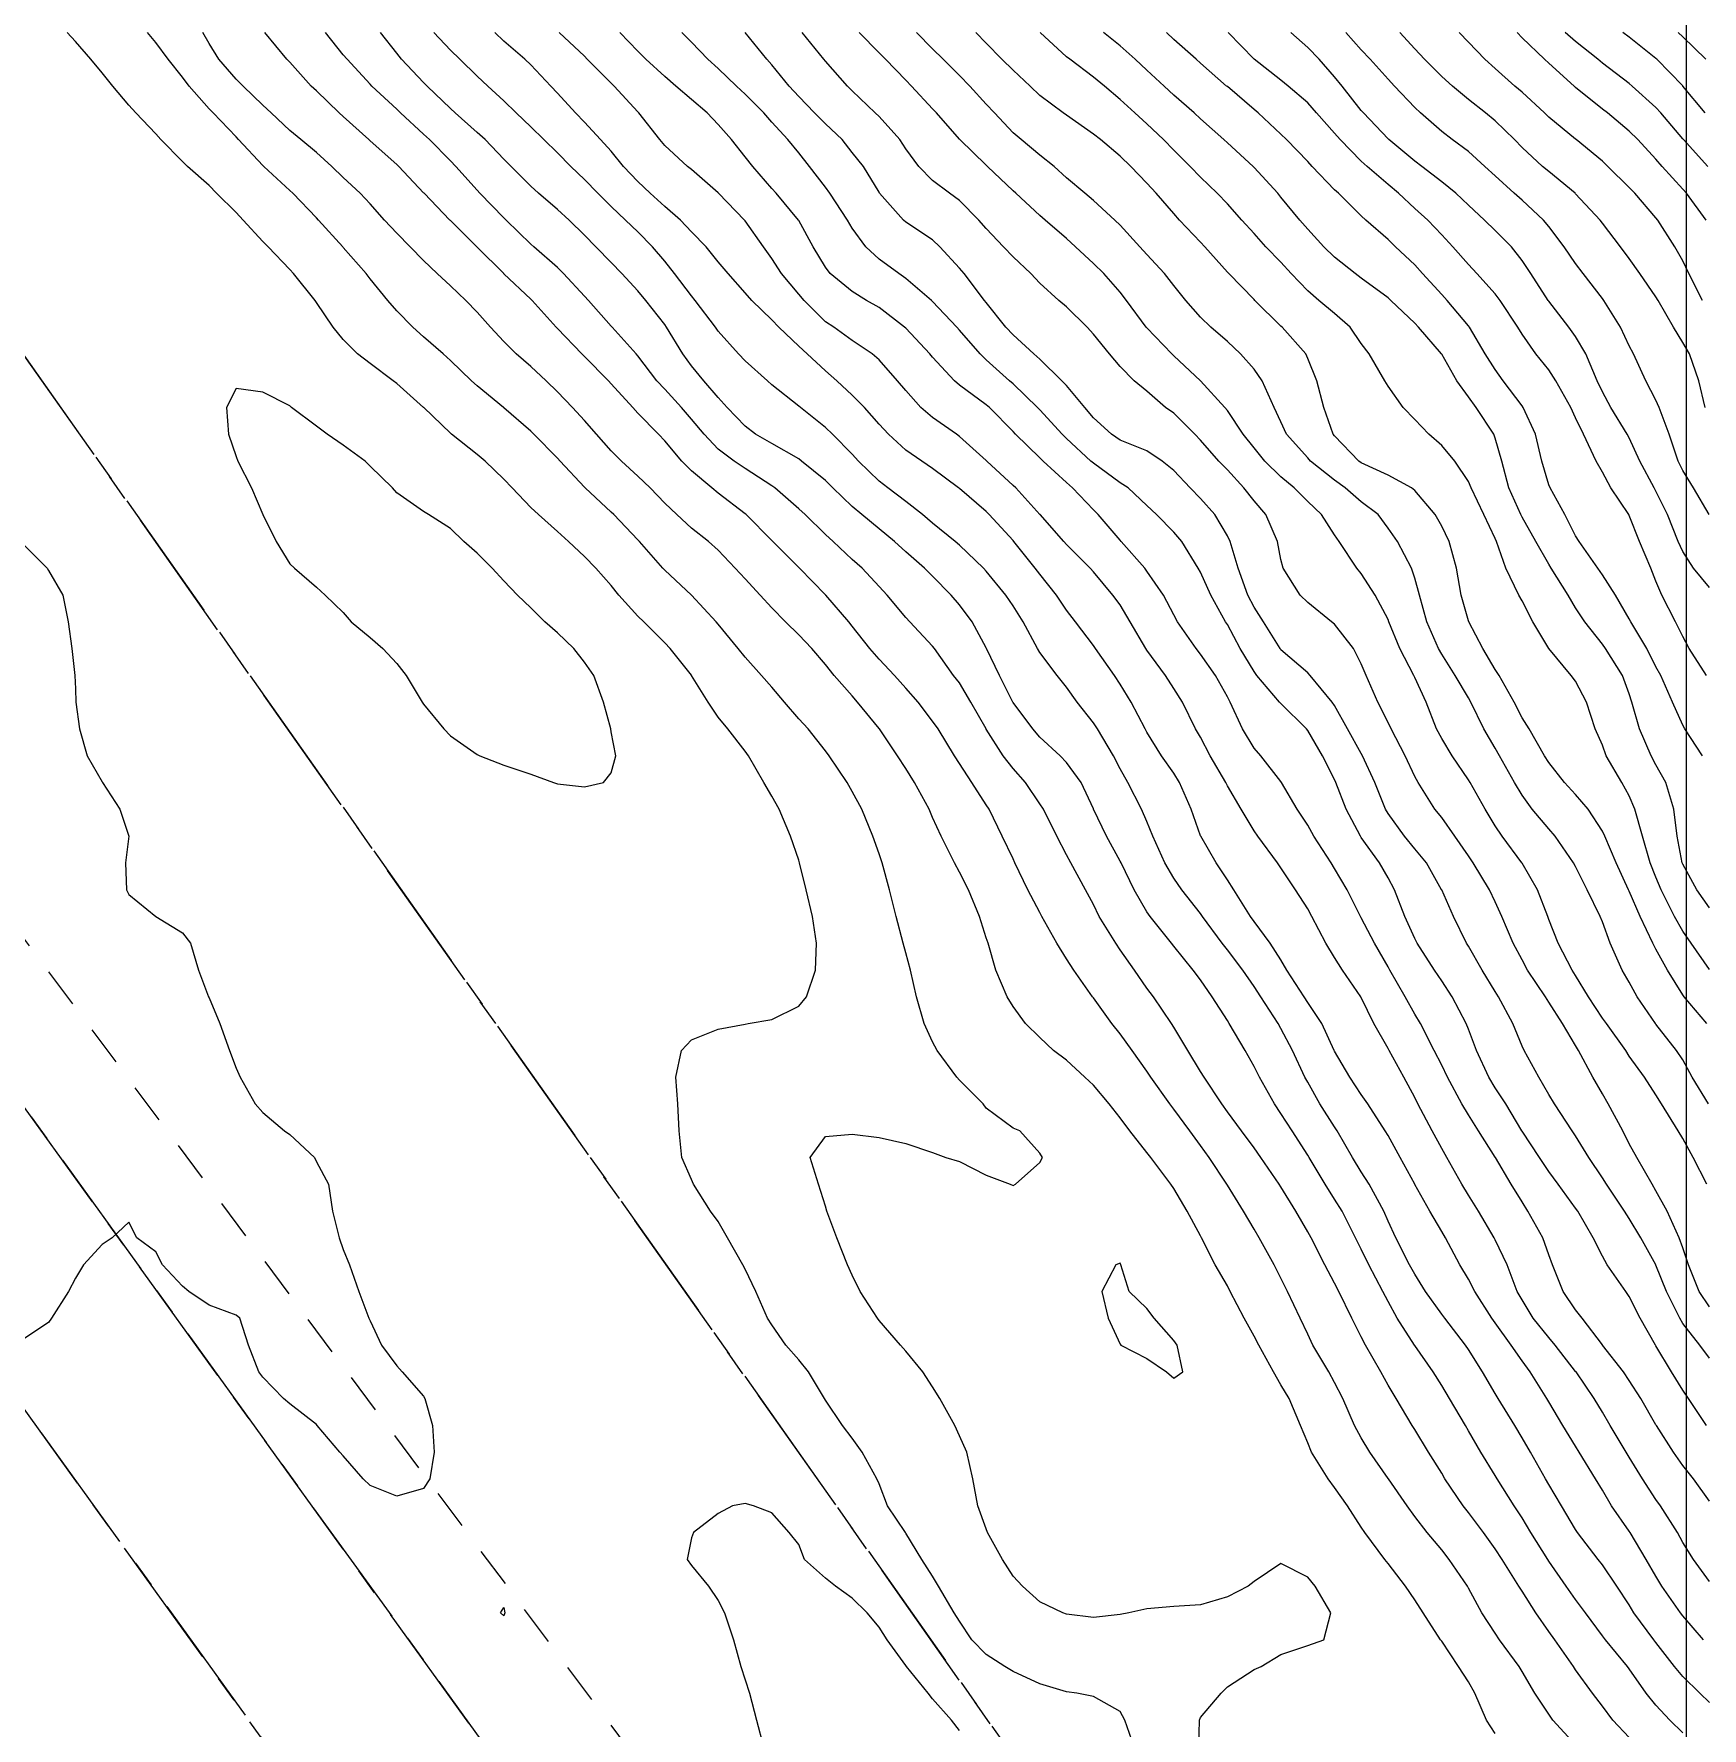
# Model space of a CAD drawing. Header units: centimetres. Extents: x 0 to 642158, y -847 to 649707.
# Drawn here: x 617035.98 to 617067.11, y 620590.6 to 620622.22 of the extents above; entities that cross this region are included whole.
import ezdxf

# ---------------------------------------------------------------- set-up
doc = ezdxf.new("R2010")
doc.units = ezdxf.units.CM
doc.header["$MEASUREMENT"] = 0
doc.linetypes.add('CENTERX2', pattern=[4, 2.5, -0.5, 0.5, -0.5])
doc.linetypes.add('JIS_02_0.7', pattern=[1.35, 0.75, -0.6])
for name, color, linetype, lineweight in [('MEV_grille', 254, 'Continuous', 9), ('WAL_parcellaire agricole', 7, 'JIS_02_0.7', 25), ('WAL_topographie 0.5', 253, 'Continuous', 20)]:
    doc.layers.add(name, color=color, linetype=linetype, lineweight=lineweight)
doc.layers.add('SPW_parcellaire cadastral', color=7, linetype='CENTERX2', lineweight=25, true_color=0xff0542)

# ---------------------------------------------------------------- blocks, each defined once
blk = doc.blocks.new('*U112')
at = {"layer": 'MEV_grille', "transparency": 33554687}
blk.add_lwpolyline([(0, 1825.476), (0, -1825.476)], dxfattribs=at)
blk = doc.blocks.new('*U113')
at = {"layer": 'MEV_grille', "color": 0, "linetype": 'ByBlock', "lineweight": -2, "transparency": 16777216}
blk.add_blockref('*U112', (1700, 0), dxfattribs=at)

msp = doc.modelspace()

# ---------------------------------------------------------------- linework, layer by layer
at = {"layer": 'SPW_parcellaire cadastral'}
for points in [[(617082.838, 620766.859), (617087.915, 620758.877), (617126.08, 620714.089), (617140.94, 620702.104), (617180.2, 620666.244), (617198.721, 620649.645), (617202.743, 620647.528), (617211.738, 620638.85), (617219.57, 620629.325), (617224.544, 620619.8), (617242.443, 620568.633), (617131.683, 620480.394), (616973.114, 620705.004), (617082.838, 620766.859)], [(616966.277, 620698.502), (616965.379, 620699.807), (616973.114, 620705.004), (617131.683, 620480.394), (617089.979, 620446.981), (617077.211, 620463.523), (617115.225, 620492.551), (617093.254, 620522.584), (616966.277, 620698.502)], [(616966.277, 620698.502), (617093.254, 620522.584), (617090.635, 620520.577), (616963.541, 620696.656), (616966.277, 620698.502)], [(617090.635, 620520.577), (617054.469, 620492.986), (617020.072, 620537.549), (616919.091, 620666.134), (616963.541, 620696.656), (617090.635, 620520.577)]]:
    msp.add_lwpolyline(points, dxfattribs=at)
at = {"layer": 'WAL_parcellaire agricole'}
msp.add_lwpolyline([(616855.57, 620632.211), (616900.857, 620658.35), (616927.824, 620675.943), (616965.394, 620702.289), (616990.231, 620666.393), (617069.247, 620560.49), (617092.413, 620526.906), (616974.82, 620476.693), (616970.72, 620479.292), (616961.919, 620491.891), (616960.585, 620495.057), (616927.58, 620537.22), (616855.57, 620632.211)], dxfattribs=at)
at = {"layer": 'WAL_topographie 0.5'}
for points in [[(617056.511, 620590.25), (617056.337, 620590.75), (617056.25, 620590.907), (617055.75, 620591.191), (617055.444, 620591.25), (617055.25, 620591.274), (617054.75, 620591.427), (617054.25, 620591.658), (617054.095, 620591.75), (617053.75, 620591.974), (617053.479, 620592.25), (617053.25, 620592.594), (617053.153, 620592.75), (617052.86, 620593.25), (617052.75, 620593.434), (617052.548, 620593.75), (617052.25, 620594.239), (617052.241, 620594.25), (617051.906, 620594.75), (617051.75, 620595.162), (617051.707, 620595.25), (617051.434, 620595.75), (617051.25, 620596.014), (617051.069, 620596.25), (617050.75, 620596.724), (617050.734, 620596.75), (617050.433, 620597.25), (617050.25, 620597.474), (617050.013, 620597.75), (617049.75, 620598.126), (617049.668, 620598.25), (617049.448, 620598.75), (617049.25, 620599.165), (617049.207, 620599.25), (617048.919, 620599.75), (617048.75, 620600.056), (617048.602, 620600.25), (617048.284, 620600.75), (617048.25, 620600.84), (617048.07, 620601.25), (617048.019, 620601.75), (617047.996, 620602.25), (617047.958, 620602.75), (617048.062, 620603.25), (617048.25, 620603.446), (617048.75, 620603.645), (617049.25, 620603.741), (617049.308, 620603.75), (617049.75, 620603.827), (617050.25, 620604.074), (617050.396, 620604.25), (617050.565, 620604.75), (617050.585, 620605.25), (617050.505, 620605.75), (617050.391, 620606.25), (617050.265, 620606.75), (617050.25, 620606.799), (617050.099, 620607.25), (617049.883, 620607.75), (617049.75, 620607.996), (617049.602, 620608.25), (617049.314, 620608.75), (617049.25, 620608.836), (617048.93, 620609.25), (617048.75, 620609.472), (617048.562, 620609.75), (617048.252, 620610.25), (617048.25, 620610.252), (617047.851, 620610.75), (617047.75, 620610.858), (617047.358, 620611.25), (617047.25, 620611.358), (617046.892, 620611.75), (617046.75, 620611.928), (617046.465, 620612.25), (617046.25, 620612.469), (617045.955, 620612.75), (617045.75, 620612.938), (617045.395, 620613.25), (617045.25, 620613.384), (617044.904, 620613.75), (617044.75, 620613.91), (617044.401, 620614.25), (617044.25, 620614.372), (617043.772, 620614.75), (617043.75, 620614.769), (617043.253, 620615.25), (617043.25, 620615.253), (617042.75, 620615.699), (617042.682, 620615.75), (617042.25, 620616.07), (617042.019, 620616.25), (617041.75, 620616.519), (617041.56, 620616.75), (617041.25, 620617.213), (617041.223, 620617.25), (617040.824, 620617.75), (617040.75, 620617.828), (617040.346, 620618.25), (617040.25, 620618.35), (617039.883, 620618.75), (617039.75, 620618.893), (617039.387, 620619.25), (617039.25, 620619.391), (617038.842, 620619.75), (617038.75, 620619.839), (617038.345, 620620.25), (617038.25, 620620.359), (617037.876, 620620.75), (617037.75, 620620.896), (617037.45, 620621.25), (617037.25, 620621.499), (617037.04, 620621.75), (617036.75, 620622.081), (617036.596, 620622.25)], [(617057.718, 620590.25), (617057.728, 620590.75), (617057.75, 620590.795), (617058.132, 620591.25), (617058.25, 620591.37), (617058.75, 620591.691), (617058.883, 620591.75), (617059.25, 620591.972), (617059.75, 620592.143), (617060.048, 620592.25), (617060.181, 620592.75), (617059.89, 620593.25), (617059.75, 620593.418), (617059.25, 620593.672), (617058.75, 620593.336), (617058.639, 620593.25), (617058.25, 620593.053), (617057.75, 620592.901), (617057.25, 620592.867), (617056.75, 620592.825), (617056.41, 620592.75), (617056.25, 620592.719), (617055.75, 620592.665), (617055.25, 620592.724), (617055.182, 620592.75), (617054.75, 620592.959), (617054.425, 620593.25), (617054.25, 620593.437), (617054.051, 620593.75), (617053.773, 620594.25), (617053.75, 620594.317), (617053.592, 620594.75), (617053.498, 620595.25), (617053.389, 620595.75), (617053.25, 620596.058), (617053.164, 620596.25), (617052.881, 620596.75), (617052.75, 620596.973), (617052.564, 620597.25), (617052.25, 620597.634), (617052.153, 620597.75), (617051.75, 620598.211), (617051.718, 620598.25), (617051.396, 620598.75), (617051.25, 620599.053), (617051.158, 620599.25), (617050.963, 620599.75), (617050.778, 620600.25), (617050.75, 620600.343), (617050.621, 620600.75), (617050.463, 620601.25), (617050.75, 620601.641), (617051.25, 620601.685), (617051.75, 620601.626), (617052.25, 620601.513), (617052.75, 620601.346), (617052.994, 620601.25), (617053.25, 620601.174), (617053.75, 620600.921), (617054.196, 620600.75), (617054.25, 620600.731), (617054.294, 620600.75), (617054.75, 620601.158), (617054.801, 620601.25), (617054.75, 620601.33), (617054.38, 620601.75), (617054.25, 620601.8), (617053.75, 620602.174), (617053.691, 620602.25), (617053.25, 620602.695), (617053.2, 620602.75), (617052.832, 620603.25), (617052.75, 620603.411), (617052.591, 620603.75), (617052.451, 620604.25), (617052.337, 620604.75), (617052.25, 620605.074), (617052.202, 620605.25), (617052.07, 620605.75), (617051.944, 620606.25), (617051.808, 620606.75), (617051.75, 620606.922), (617051.631, 620607.25), (617051.431, 620607.75), (617051.25, 620608.083), (617051.156, 620608.25), (617050.82, 620608.75), (617050.75, 620608.839), (617050.427, 620609.25), (617050.25, 620609.441), (617049.987, 620609.75), (617049.75, 620610.03), (617049.556, 620610.25), (617049.25, 620610.588), (617049.122, 620610.75), (617048.75, 620611.204), (617048.711, 620611.25), (617048.25, 620611.75), (617048.25, 620611.75), (617047.75, 620612.213), (617047.715, 620612.25), (617047.277, 620612.75), (617047.25, 620612.78), (617046.801, 620613.25), (617046.75, 620613.297), (617046.266, 620613.75), (617046.25, 620613.766), (617045.798, 620614.25), (617045.75, 620614.303), (617045.307, 620614.75), (617045.25, 620614.807), (617044.75, 620615.244), (617044.742, 620615.25), (617044.25, 620615.654), (617044.145, 620615.75), (617043.75, 620616.13), (617043.616, 620616.25), (617043.25, 620616.572), (617043.049, 620616.75), (617042.75, 620617.056), (617042.582, 620617.25), (617042.25, 620617.653), (617042.176, 620617.75), (617041.75, 620618.239), (617041.74, 620618.25), (617041.287, 620618.75), (617041.25, 620618.789), (617040.806, 620619.25), (617040.75, 620619.301), (617040.27, 620619.75), (617040.25, 620619.768), (617039.797, 620620.25), (617039.75, 620620.301), (617039.324, 620620.75), (617039.25, 620620.826), (617038.875, 620621.25), (617038.75, 620621.417), (617038.482, 620621.75), (617038.25, 620622.064), (617038.095, 620622.25)], [(617063.25, 620590.502), (617063.089, 620590.75), (617062.869, 620591.25), (617062.75, 620591.463), (617062.561, 620591.75), (617062.25, 620592.22), (617062.229, 620592.25), (617061.903, 620592.75), (617061.75, 620592.993), (617061.577, 620593.25), (617061.25, 620593.675), (617061.192, 620593.75), (617060.816, 620594.25), (617060.75, 620594.352), (617060.49, 620594.75), (617060.25, 620595.094), (617060.132, 620595.25), (617059.818, 620595.75), (617059.75, 620595.922), (617059.617, 620596.25), (617059.402, 620596.75), (617059.25, 620597.007), (617059.111, 620597.25), (617058.838, 620597.75), (617058.75, 620597.913), (617058.561, 620598.25), (617058.304, 620598.75), (617058.25, 620598.857), (617058.025, 620599.25), (617057.77, 620599.75), (617057.75, 620599.79), (617057.502, 620600.25), (617057.25, 620600.675), (617057.197, 620600.75), (617056.822, 620601.25), (617056.75, 620601.342), (617056.433, 620601.75), (617056.25, 620601.993), (617056.047, 620602.25), (617055.75, 620602.599), (617055.588, 620602.75), (617055.25, 620603.067), (617055.004, 620603.25), (617054.75, 620603.491), (617054.484, 620603.75), (617054.25, 620604.072), (617054.141, 620604.25), (617053.931, 620604.75), (617053.784, 620605.25), (617053.75, 620605.353), (617053.625, 620605.75), (617053.421, 620606.25), (617053.25, 620606.579), (617053.157, 620606.75), (617052.907, 620607.25), (617052.75, 620607.599), (617052.683, 620607.75), (617052.413, 620608.25), (617052.25, 620608.509), (617052.094, 620608.75), (617051.757, 620609.25), (617051.75, 620609.259), (617051.35, 620609.75), (617051.25, 620609.867), (617050.911, 620610.25), (617050.75, 620610.452), (617050.496, 620610.75), (617050.25, 620611.005), (617050.006, 620611.25), (617049.75, 620611.51), (617049.533, 620611.75), (617049.25, 620612.049), (617049.065, 620612.25), (617048.75, 620612.59), (617048.567, 620612.75), (617048.25, 620612.999), (617047.976, 620613.25), (617047.75, 620613.467), (617047.475, 620613.75), (617047.25, 620613.97), (617046.943, 620614.25), (617046.75, 620614.444), (617046.478, 620614.75), (617046.25, 620615.009), (617046.027, 620615.25), (617045.75, 620615.544), (617045.54, 620615.75), (617045.25, 620616.015), (617044.979, 620616.25), (617044.75, 620616.482), (617044.501, 620616.75), (617044.25, 620617.031), (617044.035, 620617.25), (617043.75, 620617.521), (617043.505, 620617.75), (617043.25, 620617.991), (617042.996, 620618.25), (617042.75, 620618.503), (617042.522, 620618.75), (617042.25, 620619.049), (617042.066, 620619.25), (617041.75, 620619.546), (617041.537, 620619.75), (617041.25, 620620.009), (617040.957, 620620.25), (617040.75, 620620.422), (617040.403, 620620.75), (617040.25, 620620.895), (617039.885, 620621.25), (617039.75, 620621.38), (617039.428, 620621.75), (617039.25, 620622.043), (617039.13, 620622.25)], [(617064.75, 620590.287), (617064.325, 620590.75), (617064.25, 620590.857), (617063.99, 620591.25), (617063.75, 620591.655), (617063.695, 620591.75), (617063.331, 620592.25), (617063.25, 620592.37), (617063.002, 620592.75), (617062.75, 620593.214), (617062.73, 620593.25), (617062.391, 620593.75), (617062.25, 620593.925), (617061.979, 620594.25), (617061.75, 620594.551), (617061.604, 620594.75), (617061.257, 620595.25), (617061.25, 620595.26), (617060.91, 620595.75), (617060.75, 620596.019), (617060.625, 620596.25), (617060.406, 620596.75), (617060.25, 620597.053), (617060.142, 620597.25), (617059.843, 620597.75), (617059.75, 620597.955), (617059.61, 620598.25), (617059.374, 620598.75), (617059.25, 620598.997), (617059.121, 620599.25), (617058.846, 620599.75), (617058.75, 620599.912), (617058.551, 620600.25), (617058.25, 620600.732), (617058.239, 620600.75), (617057.908, 620601.25), (617057.75, 620601.473), (617057.55, 620601.75), (617057.25, 620602.155), (617057.174, 620602.25), (617056.821, 620602.75), (617056.75, 620602.86), (617056.472, 620603.25), (617056.25, 620603.556), (617056.092, 620603.75), (617055.75, 620604.228), (617055.733, 620604.25), (617055.383, 620604.75), (617055.25, 620604.957), (617055.066, 620605.25), (617054.789, 620605.75), (617054.75, 620605.823), (617054.528, 620606.25), (617054.284, 620606.75), (617054.25, 620606.826), (617054.05, 620607.25), (617053.805, 620607.75), (617053.75, 620607.834), (617053.482, 620608.25), (617053.25, 620608.608), (617053.16, 620608.75), (617052.851, 620609.25), (617052.75, 620609.395), (617052.478, 620609.75), (617052.25, 620610.009), (617052.041, 620610.25), (617051.75, 620610.551), (617051.579, 620610.75), (617051.25, 620611.17), (617051.184, 620611.25), (617050.754, 620611.75), (617050.75, 620611.754), (617050.264, 620612.25), (617050.25, 620612.265), (617049.769, 620612.75), (617049.75, 620612.768), (617049.267, 620613.25), (617049.25, 620613.264), (617048.75, 620613.65), (617048.626, 620613.75), (617048.25, 620614.068), (617048.072, 620614.25), (617047.75, 620614.629), (617047.632, 620614.75), (617047.25, 620615.146), (617047.153, 620615.25), (617046.75, 620615.695), (617046.699, 620615.75), (617046.25, 620616.204), (617046.203, 620616.25), (617045.75, 620616.723), (617045.723, 620616.75), (617045.276, 620617.25), (617045.25, 620617.275), (617044.75, 620617.746), (617044.746, 620617.75), (617044.25, 620618.246), (617044.246, 620618.25), (617043.75, 620618.738), (617043.738, 620618.75), (617043.257, 620619.25), (617043.25, 620619.257), (617042.787, 620619.75), (617042.75, 620619.786), (617042.25, 620620.23), (617042.227, 620620.25), (617041.75, 620620.68), (617041.673, 620620.75), (617041.25, 620621.16), (617041.153, 620621.25), (617040.75, 620621.698), (617040.697, 620621.75), (617040.286, 620622.25)], [(617065.75, 620590.422), (617065.447, 620590.75), (617065.25, 620591.011), (617065.064, 620591.25), (617064.75, 620591.686), (617064.708, 620591.75), (617064.362, 620592.25), (617064.25, 620592.406), (617064.005, 620592.75), (617063.75, 620593.156), (617063.693, 620593.25), (617063.379, 620593.75), (617063.25, 620593.946), (617063.029, 620594.25), (617062.75, 620594.623), (617062.649, 620594.75), (617062.312, 620595.25), (617062.25, 620595.356), (617062.004, 620595.75), (617061.75, 620596.172), (617061.701, 620596.25), (617061.4, 620596.75), (617061.25, 620597), (617061.112, 620597.25), (617060.828, 620597.75), (617060.75, 620597.902), (617060.572, 620598.25), (617060.331, 620598.75), (617060.25, 620598.907), (617060.067, 620599.25), (617059.812, 620599.75), (617059.75, 620599.863), (617059.529, 620600.25), (617059.25, 620600.702), (617059.218, 620600.75), (617058.876, 620601.25), (617058.75, 620601.429), (617058.513, 620601.75), (617058.25, 620602.105), (617058.147, 620602.25), (617057.815, 620602.75), (617057.75, 620602.857), (617057.513, 620603.25), (617057.25, 620603.686), (617057.209, 620603.75), (617056.869, 620604.25), (617056.75, 620604.413), (617056.515, 620604.75), (617056.25, 620605.129), (617056.166, 620605.25), (617055.86, 620605.75), (617055.75, 620605.974), (617055.601, 620606.25), (617055.332, 620606.75), (617055.25, 620606.902), (617055.067, 620607.25), (617054.819, 620607.75), (617054.75, 620607.854), (617054.481, 620608.25), (617054.25, 620608.512), (617054.068, 620608.75), (617053.75, 620609.248), (617053.749, 620609.25), (617053.465, 620609.75), (617053.25, 620610.112), (617053.142, 620610.25), (617052.782, 620610.75), (617052.75, 620610.795), (617052.325, 620611.25), (617052.25, 620611.331), (617051.901, 620611.75), (617051.75, 620611.908), (617051.437, 620612.25), (617051.25, 620612.415), (617050.895, 620612.75), (617050.75, 620612.881), (617050.369, 620613.25), (617050.25, 620613.36), (617049.803, 620613.75), (617049.75, 620613.788), (617049.25, 620614.112), (617049.048, 620614.25), (617048.75, 620614.471), (617048.484, 620614.75), (617048.25, 620615.035), (617048.062, 620615.25), (617047.75, 620615.591), (617047.603, 620615.75), (617047.25, 620616.215), (617047.219, 620616.25), (617046.768, 620616.75), (617046.75, 620616.769), (617046.324, 620617.25), (617046.25, 620617.331), (617045.861, 620617.75), (617045.75, 620617.862), (617045.308, 620618.25), (617045.25, 620618.302), (617044.792, 620618.75), (617044.75, 620618.789), (617044.3, 620619.25), (617044.25, 620619.306), (617043.851, 620619.75), (617043.75, 620619.853), (617043.358, 620620.25), (617043.25, 620620.352), (617042.819, 620620.75), (617042.75, 620620.816), (617042.285, 620621.25), (617042.25, 620621.288), (617041.822, 620621.75), (617041.75, 620621.835), (617041.419, 620622.25)], [(617066.75, 620590.512), (617066.511, 620590.75), (617066.25, 620591.029), (617066.069, 620591.25), (617065.75, 620591.708), (617065.719, 620591.75), (617065.305, 620592.25), (617065.25, 620592.323), (617064.933, 620592.75), (617064.75, 620592.998), (617064.571, 620593.25), (617064.25, 620593.719), (617064.23, 620593.75), (617063.916, 620594.25), (617063.75, 620594.526), (617063.605, 620594.75), (617063.288, 620595.25), (617063.25, 620595.314), (617062.983, 620595.75), (617062.75, 620596.15), (617062.692, 620596.25), (617062.397, 620596.75), (617062.25, 620596.998), (617062.093, 620597.25), (617061.75, 620597.74), (617061.743, 620597.75), (617061.419, 620598.25), (617061.25, 620598.56), (617061.152, 620598.75), (617060.888, 620599.25), (617060.75, 620599.541), (617060.644, 620599.75), (617060.391, 620600.25), (617060.25, 620600.475), (617060.073, 620600.75), (617059.776, 620601.25), (617059.75, 620601.294), (617059.459, 620601.75), (617059.25, 620602.074), (617059.129, 620602.25), (617058.85, 620602.75), (617058.75, 620602.951), (617058.581, 620603.25), (617058.286, 620603.75), (617058.25, 620603.81), (617057.969, 620604.25), (617057.75, 620604.567), (617057.613, 620604.75), (617057.25, 620605.198), (617057.21, 620605.25), (617056.808, 620605.75), (617056.75, 620605.835), (617056.514, 620606.25), (617056.267, 620606.75), (617056.25, 620606.784), (617055.994, 620607.25), (617055.754, 620607.75), (617055.75, 620607.76), (617055.519, 620608.25), (617055.25, 620608.624), (617055.13, 620608.75), (617054.75, 620609.099), (617054.619, 620609.25), (617054.25, 620609.745), (617054.247, 620609.75), (617053.996, 620610.25), (617053.757, 620610.75), (617053.75, 620610.764), (617053.49, 620611.25), (617053.25, 620611.564), (617053.093, 620611.75), (617052.75, 620612.1), (617052.598, 620612.25), (617052.25, 620612.557), (617052.036, 620612.75), (617051.75, 620612.988), (617051.43, 620613.25), (617051.25, 620613.4), (617050.886, 620613.75), (617050.75, 620613.888), (617050.304, 620614.25), (617050.25, 620614.29), (617049.75, 620614.579), (617049.446, 620614.75), (617049.25, 620614.899), (617048.918, 620615.25), (617048.75, 620615.438), (617048.479, 620615.75), (617048.25, 620616.028), (617048.089, 620616.25), (617047.785, 620616.75), (617047.75, 620616.8), (617047.396, 620617.25), (617047.25, 620617.429), (617046.951, 620617.75), (617046.75, 620617.954), (617046.463, 620618.25), (617046.25, 620618.466), (617045.965, 620618.75), (617045.75, 620618.949), (617045.395, 620619.25), (617045.25, 620619.382), (617044.884, 620619.75), (617044.75, 620619.883), (617044.396, 620620.25), (617044.25, 620620.383), (617043.837, 620620.75), (617043.75, 620620.83), (617043.316, 620621.25), (617043.25, 620621.316), (617042.838, 620621.75), (617042.75, 620621.862), (617042.448, 620622.25)], [(617067.25, 620591.078), (617067.068, 620591.25), (617066.75, 620591.562), (617066.595, 620591.75), (617066.25, 620592.196), (617066.209, 620592.25), (617065.839, 620592.75), (617065.75, 620592.899), (617065.52, 620593.25), (617065.25, 620593.648), (617065.173, 620593.75), (617064.788, 620594.25), (617064.75, 620594.308), (617064.486, 620594.75), (617064.25, 620595.145), (617064.19, 620595.25), (617063.905, 620595.75), (617063.75, 620596.018), (617063.613, 620596.25), (617063.306, 620596.75), (617063.25, 620596.843), (617063.011, 620597.25), (617062.75, 620597.665), (617062.694, 620597.75), (617062.306, 620598.25), (617062.25, 620598.325), (617061.949, 620598.75), (617061.75, 620599.071), (617061.652, 620599.25), (617061.396, 620599.75), (617061.25, 620600.063), (617061.17, 620600.25), (617060.895, 620600.75), (617060.75, 620600.982), (617060.585, 620601.25), (617060.297, 620601.75), (617060.25, 620601.822), (617059.979, 620602.25), (617059.75, 620602.654), (617059.698, 620602.75), (617059.468, 620603.25), (617059.25, 620603.658), (617059.196, 620603.75), (617058.875, 620604.25), (617058.75, 620604.443), (617058.539, 620604.75), (617058.25, 620605.126), (617058.154, 620605.25), (617057.788, 620605.75), (617057.75, 620605.804), (617057.398, 620606.25), (617057.25, 620606.466), (617057.082, 620606.75), (617056.859, 620607.25), (617056.75, 620607.52), (617056.649, 620607.75), (617056.391, 620608.25), (617056.25, 620608.504), (617056.124, 620608.75), (617055.825, 620609.25), (617055.75, 620609.367), (617055.449, 620609.75), (617055.25, 620610.029), (617055.073, 620610.25), (617054.75, 620610.679), (617054.707, 620610.75), (617054.439, 620611.25), (617054.25, 620611.55), (617054.116, 620611.75), (617053.75, 620612.195), (617053.699, 620612.25), (617053.25, 620612.681), (617053.171, 620612.75), (617052.75, 620613.089), (617052.56, 620613.25), (617052.25, 620613.495), (617051.912, 620613.75), (617051.75, 620613.877), (617051.369, 620614.25), (617051.25, 620614.382), (617050.881, 620614.75), (617050.75, 620614.879), (617050.281, 620615.25), (617050.25, 620615.277), (617049.75, 620615.673), (617049.667, 620615.75), (617049.25, 620616.12), (617049.128, 620616.25), (617048.75, 620616.678), (617048.699, 620616.75), (617048.32, 620617.25), (617048.25, 620617.336), (617047.934, 620617.75), (617047.75, 620617.983), (617047.523, 620618.25), (617047.25, 620618.529), (617047.018, 620618.75), (617046.75, 620619.005), (617046.501, 620619.25), (617046.25, 620619.508), (617045.998, 620619.75), (617045.75, 620620.004), (617045.495, 620620.25), (617045.25, 620620.492), (617044.976, 620620.75), (617044.75, 620620.973), (617044.448, 620621.25), (617044.25, 620621.436), (617043.926, 620621.75), (617043.75, 620621.92), (617043.443, 620622.25)], [(617067.139, 620592.25), (617066.75, 620592.694), (617066.707, 620592.75), (617066.362, 620593.25), (617066.25, 620593.434), (617066.068, 620593.75), (617065.767, 620594.25), (617065.75, 620594.276), (617065.42, 620594.75), (617065.25, 620595.039), (617065.124, 620595.25), (617064.819, 620595.75), (617064.75, 620595.861), (617064.512, 620596.25), (617064.25, 620596.687), (617064.212, 620596.75), (617063.899, 620597.25), (617063.75, 620597.456), (617063.549, 620597.75), (617063.25, 620598.165), (617063.189, 620598.25), (617062.869, 620598.75), (617062.75, 620598.981), (617062.591, 620599.25), (617062.322, 620599.75), (617062.25, 620599.871), (617062.026, 620600.25), (617061.75, 620600.746), (617061.748, 620600.75), (617061.475, 620601.25), (617061.25, 620601.66), (617061.198, 620601.75), (617060.875, 620602.25), (617060.75, 620602.429), (617060.538, 620602.75), (617060.25, 620603.234), (617060.242, 620603.25), (617060.013, 620603.75), (617059.75, 620604.144), (617059.682, 620604.25), (617059.362, 620604.75), (617059.25, 620604.94), (617059.05, 620605.25), (617058.75, 620605.654), (617058.68, 620605.75), (617058.369, 620606.25), (617058.25, 620606.433), (617058.041, 620606.75), (617057.753, 620607.25), (617057.75, 620607.256), (617057.575, 620607.75), (617057.357, 620608.25), (617057.25, 620608.423), (617057.024, 620608.75), (617056.75, 620609.19), (617056.718, 620609.25), (617056.455, 620609.75), (617056.25, 620610.085), (617056.144, 620610.25), (617055.791, 620610.75), (617055.75, 620610.809), (617055.416, 620611.25), (617055.25, 620611.467), (617055.063, 620611.75), (617054.75, 620612.138), (617054.664, 620612.25), (617054.266, 620612.75), (617054.25, 620612.769), (617053.807, 620613.25), (617053.75, 620613.306), (617053.25, 620613.738), (617053.235, 620613.75), (617052.75, 620614.113), (617052.548, 620614.25), (617052.25, 620614.451), (617051.926, 620614.75), (617051.75, 620614.94), (617051.479, 620615.25), (617051.25, 620615.482), (617050.962, 620615.75), (617050.75, 620615.933), (617050.406, 620616.25), (617050.25, 620616.396), (617049.879, 620616.75), (617049.75, 620616.887), (617049.376, 620617.25), (617049.25, 620617.392), (617048.934, 620617.75), (617048.75, 620617.971), (617048.522, 620618.25), (617048.25, 620618.532), (617048.041, 620618.75), (617047.75, 620618.999), (617047.477, 620619.25), (617047.25, 620619.468), (617046.982, 620619.75), (617046.75, 620620.035), (617046.554, 620620.25), (617046.25, 620620.575), (617046.082, 620620.75), (617045.75, 620621.115), (617045.625, 620621.25), (617045.25, 620621.645), (617045.138, 620621.75), (617044.75, 620622.091), (617044.582, 620622.25)], [(617067.25, 620593.334), (617066.947, 620593.75), (617066.75, 620594.063), (617066.649, 620594.25), (617066.332, 620594.75), (617066.25, 620594.866), (617065.998, 620595.25), (617065.75, 620595.658), (617065.695, 620595.75), (617065.393, 620596.25), (617065.25, 620596.495), (617065.099, 620596.75), (617064.758, 620597.25), (617064.75, 620597.259), (617064.369, 620597.75), (617064.25, 620597.891), (617063.958, 620598.25), (617063.75, 620598.594), (617063.662, 620598.75), (617063.47, 620599.25), (617063.25, 620599.713), (617063.231, 620599.75), (617062.935, 620600.25), (617062.75, 620600.547), (617062.626, 620600.75), (617062.347, 620601.25), (617062.25, 620601.419), (617062.073, 620601.75), (617061.808, 620602.25), (617061.75, 620602.369), (617061.541, 620602.75), (617061.269, 620603.25), (617061.25, 620603.286), (617060.987, 620603.75), (617060.75, 620604.24), (617060.744, 620604.25), (617060.397, 620604.75), (617060.25, 620604.985), (617060.086, 620605.25), (617059.829, 620605.75), (617059.75, 620605.893), (617059.52, 620606.25), (617059.25, 620606.657), (617059.186, 620606.75), (617058.817, 620607.25), (617058.75, 620607.35), (617058.509, 620607.75), (617058.25, 620608.19), (617058.22, 620608.25), (617057.929, 620608.75), (617057.75, 620609.094), (617057.656, 620609.25), (617057.413, 620609.75), (617057.25, 620610.008), (617057.098, 620610.25), (617056.75, 620610.721), (617056.731, 620610.75), (617056.434, 620611.25), (617056.25, 620611.564), (617056.115, 620611.75), (617055.75, 620612.182), (617055.69, 620612.25), (617055.25, 620612.693), (617055.2, 620612.75), (617054.755, 620613.25), (617054.75, 620613.256), (617054.3, 620613.75), (617054.25, 620613.795), (617053.763, 620614.25), (617053.75, 620614.263), (617053.25, 620614.71), (617053.193, 620614.75), (617052.75, 620615.065), (617052.532, 620615.25), (617052.25, 620615.568), (617052.097, 620615.75), (617051.75, 620616.142), (617051.621, 620616.25), (617051.25, 620616.502), (617050.905, 620616.75), (617050.75, 620616.852), (617050.35, 620617.25), (617050.25, 620617.363), (617049.927, 620617.75), (617049.75, 620618.031), (617049.593, 620618.25), (617049.25, 620618.736), (617049.238, 620618.75), (617048.756, 620619.25), (617048.75, 620619.256), (617048.25, 620619.693), (617048.177, 620619.75), (617047.75, 620620.141), (617047.658, 620620.25), (617047.267, 620620.75), (617047.25, 620620.767), (617046.806, 620621.25), (617046.75, 620621.305), (617046.305, 620621.75), (617046.25, 620621.805), (617045.778, 620622.25)], [(617067.25, 620594.834), (617066.948, 620595.25), (617066.75, 620595.502), (617066.577, 620595.75), (617066.257, 620596.25), (617066.25, 620596.261), (617065.965, 620596.75), (617065.75, 620597.088), (617065.643, 620597.25), (617065.254, 620597.75), (617065.25, 620597.755), (617064.869, 620598.25), (617064.75, 620598.408), (617064.519, 620598.75), (617064.316, 620599.25), (617064.25, 620599.435), (617064.14, 620599.75), (617063.861, 620600.25), (617063.75, 620600.424), (617063.549, 620600.75), (617063.254, 620601.25), (617063.25, 620601.257), (617062.936, 620601.75), (617062.75, 620602.047), (617062.627, 620602.25), (617062.356, 620602.75), (617062.25, 620602.972), (617062.112, 620603.25), (617061.855, 620603.75), (617061.75, 620603.927), (617061.571, 620604.25), (617061.284, 620604.75), (617061.25, 620604.81), (617060.995, 620605.25), (617060.75, 620605.727), (617060.737, 620605.75), (617060.485, 620606.25), (617060.25, 620606.644), (617060.185, 620606.75), (617059.867, 620607.25), (617059.75, 620607.452), (617059.552, 620607.75), (617059.263, 620608.25), (617059.25, 620608.27), (617058.873, 620608.75), (617058.75, 620608.892), (617058.531, 620609.25), (617058.303, 620609.75), (617058.25, 620609.85), (617058.031, 620610.25), (617057.75, 620610.649), (617057.669, 620610.75), (617057.319, 620611.25), (617057.25, 620611.377), (617057.061, 620611.75), (617056.75, 620612.198), (617056.711, 620612.25), (617056.27, 620612.75), (617056.25, 620612.773), (617055.837, 620613.25), (617055.75, 620613.337), (617055.362, 620613.75), (617055.25, 620613.849), (617054.814, 620614.25), (617054.75, 620614.309), (617054.297, 620614.75), (617054.25, 620614.801), (617053.808, 620615.25), (617053.75, 620615.301), (617053.25, 620615.669), (617053.156, 620615.75), (617052.75, 620616.187), (617052.7, 620616.25), (617052.25, 620616.728), (617052.226, 620616.75), (617051.75, 620617.116), (617051.517, 620617.25), (617051.25, 620617.417), (617050.839, 620617.75), (617050.75, 620617.868), (617050.517, 620618.25), (617050.25, 620618.741), (617050.245, 620618.75), (617049.829, 620619.25), (617049.75, 620619.341), (617049.392, 620619.75), (617049.25, 620619.932), (617048.997, 620620.25), (617048.75, 620620.533), (617048.539, 620620.75), (617048.25, 620621.001), (617047.959, 620621.25), (617047.75, 620621.428), (617047.399, 620621.75), (617047.25, 620621.902), (617046.913, 620622.25)], [(617067.195, 620596.25), (617066.858, 620596.75), (617066.75, 620596.91), (617066.54, 620597.25), (617066.25, 620597.737), (617066.242, 620597.75), (617065.953, 620598.25), (617065.75, 620598.658), (617065.688, 620598.75), (617065.337, 620599.25), (617065.25, 620599.407), (617065.08, 620599.75), (617064.79, 620600.25), (617064.75, 620600.304), (617064.426, 620600.75), (617064.25, 620600.99), (617064.076, 620601.25), (617063.75, 620601.742), (617063.745, 620601.75), (617063.446, 620602.25), (617063.25, 620602.554), (617063.131, 620602.75), (617062.897, 620603.25), (617062.75, 620603.644), (617062.708, 620603.75), (617062.448, 620604.25), (617062.25, 620604.546), (617062.114, 620604.75), (617061.795, 620605.25), (617061.75, 620605.339), (617061.561, 620605.75), (617061.368, 620606.25), (617061.25, 620606.469), (617061.091, 620606.75), (617060.75, 620607.226), (617060.734, 620607.25), (617060.465, 620607.75), (617060.275, 620608.25), (617060.25, 620608.306), (617060.023, 620608.75), (617059.75, 620609.223), (617059.729, 620609.25), (617059.25, 620609.723), (617059.226, 620609.75), (617058.8, 620610.25), (617058.75, 620610.322), (617058.492, 620610.75), (617058.25, 620611.2), (617058.218, 620611.25), (617057.94, 620611.75), (617057.75, 620612.174), (617057.707, 620612.25), (617057.398, 620612.75), (617057.25, 620612.924), (617056.93, 620613.25), (617056.75, 620613.421), (617056.396, 620613.75), (617056.25, 620613.843), (617055.75, 620614.208), (617055.703, 620614.25), (617055.25, 620614.674), (617055.169, 620614.75), (617054.75, 620615.206), (617054.709, 620615.25), (617054.25, 620615.691), (617054.183, 620615.75), (617053.75, 620616.143), (617053.634, 620616.25), (617053.25, 620616.696), (617053.201, 620616.75), (617052.75, 620617.231), (617052.729, 620617.25), (617052.25, 620617.659), (617052.119, 620617.75), (617051.75, 620618.02), (617051.501, 620618.25), (617051.25, 620618.6), (617051.163, 620618.75), (617050.829, 620619.25), (617050.75, 620619.362), (617050.451, 620619.75), (617050.25, 620620.003), (617050.05, 620620.25), (617049.75, 620620.577), (617049.598, 620620.75), (617049.25, 620621.1), (617049.088, 620621.25), (617048.75, 620621.578), (617048.555, 620621.75), (617048.25, 620622.069), (617048.07, 620622.25)], [(617067.25, 620597.508), (617067.066, 620597.75), (617066.75, 620598.155), (617066.692, 620598.25), (617066.448, 620598.75), (617066.25, 620599.239), (617066.244, 620599.25), (617065.964, 620599.75), (617065.75, 620600.115), (617065.664, 620600.25), (617065.324, 620600.75), (617065.25, 620600.87), (617064.994, 620601.25), (617064.75, 620601.654), (617064.683, 620601.75), (617064.354, 620602.25), (617064.25, 620602.429), (617064.064, 620602.75), (617063.789, 620603.25), (617063.75, 620603.329), (617063.575, 620603.75), (617063.311, 620604.25), (617063.25, 620604.35), (617063.005, 620604.75), (617062.75, 620605.194), (617062.715, 620605.25), (617062.472, 620605.75), (617062.25, 620606.245), (617062.248, 620606.25), (617061.966, 620606.75), (617061.75, 620607.011), (617061.555, 620607.25), (617061.25, 620607.669), (617061.201, 620607.75), (617061.004, 620608.25), (617060.774, 620608.75), (617060.75, 620608.79), (617060.49, 620609.25), (617060.25, 620609.685), (617060.207, 620609.75), (617059.797, 620610.25), (617059.75, 620610.296), (617059.25, 620610.727), (617059.234, 620610.75), (617058.922, 620611.25), (617058.75, 620611.522), (617058.632, 620611.75), (617058.451, 620612.25), (617058.302, 620612.75), (617058.25, 620612.854), (617058.018, 620613.25), (617057.75, 620613.55), (617057.553, 620613.75), (617057.25, 620614.072), (617057.032, 620614.25), (617056.75, 620614.444), (617056.25, 620614.642), (617056.09, 620614.75), (617055.75, 620615.056), (617055.588, 620615.25), (617055.25, 620615.66), (617055.161, 620615.75), (617054.75, 620616.151), (617054.637, 620616.25), (617054.25, 620616.609), (617054.117, 620616.75), (617053.75, 620617.21), (617053.72, 620617.25), (617053.337, 620617.75), (617053.25, 620617.854), (617052.885, 620618.25), (617052.75, 620618.379), (617052.25, 620618.711), (617052.204, 620618.75), (617051.761, 620619.25), (617051.75, 620619.267), (617051.457, 620619.75), (617051.25, 620620.013), (617051.059, 620620.25), (617050.75, 620620.543), (617050.544, 620620.75), (617050.25, 620621.058), (617050.073, 620621.25), (617049.75, 620621.646), (617049.656, 620621.75), (617049.25, 620622.248)], [(617067.25, 620598.461), (617067.056, 620598.75), (617066.857, 620599.25), (617066.75, 620599.566), (617066.682, 620599.75), (617066.458, 620600.25), (617066.25, 620600.626), (617066.178, 620600.75), (617065.892, 620601.25), (617065.75, 620601.506), (617065.628, 620601.75), (617065.359, 620602.25), (617065.25, 620602.44), (617065.074, 620602.75), (617064.805, 620603.25), (617064.75, 620603.34), (617064.503, 620603.75), (617064.25, 620604.151), (617064.185, 620604.25), (617063.85, 620604.75), (617063.75, 620604.94), (617063.586, 620605.25), (617063.373, 620605.75), (617063.25, 620606.02), (617063.142, 620606.25), (617062.837, 620606.75), (617062.75, 620606.882), (617062.494, 620607.25), (617062.25, 620607.597), (617062.123, 620607.75), (617061.811, 620608.25), (617061.75, 620608.36), (617061.568, 620608.75), (617061.305, 620609.25), (617061.25, 620609.37), (617061.056, 620609.75), (617060.842, 620610.25), (617060.75, 620610.464), (617060.603, 620610.75), (617060.25, 620611.205), (617060.193, 620611.25), (617059.75, 620611.608), (617059.608, 620611.75), (617059.291, 620612.25), (617059.25, 620612.412), (617059.188, 620612.75), (617058.969, 620613.25), (617058.75, 620613.508), (617058.558, 620613.75), (617058.25, 620614.085), (617058.092, 620614.25), (617057.75, 620614.639), (617057.643, 620614.75), (617057.25, 620615.143), (617057.095, 620615.25), (617056.75, 620615.557), (617056.512, 620615.75), (617056.25, 620616.013), (617056.049, 620616.25), (617055.75, 620616.616), (617055.634, 620616.75), (617055.25, 620617.129), (617055.107, 620617.25), (617054.75, 620617.574), (617054.584, 620617.75), (617054.25, 620618.062), (617054.075, 620618.25), (617053.75, 620618.589), (617053.611, 620618.75), (617053.25, 620619.112), (617053.066, 620619.25), (617052.75, 620619.49), (617052.49, 620619.75), (617052.25, 620620.077), (617052.136, 620620.25), (617051.75, 620620.681), (617051.676, 620620.75), (617051.25, 620621.161), (617051.159, 620621.25), (617050.75, 620621.712), (617050.72, 620621.75), (617050.315, 620622.25)], [(617067.197, 620600.75), (617066.945, 620601.25), (617066.75, 620601.607), (617066.666, 620601.75), (617066.355, 620602.25), (617066.25, 620602.422), (617066.033, 620602.75), (617065.75, 620603.145), (617065.684, 620603.25), (617065.324, 620603.75), (617065.25, 620603.851), (617064.99, 620604.25), (617064.75, 620604.647), (617064.685, 620604.75), (617064.427, 620605.25), (617064.25, 620605.692), (617064.229, 620605.75), (617064.041, 620606.25), (617063.75, 620606.746), (617063.748, 620606.75), (617063.378, 620607.25), (617063.25, 620607.441), (617063.063, 620607.75), (617062.783, 620608.25), (617062.75, 620608.302), (617062.443, 620608.75), (617062.25, 620609.074), (617062.156, 620609.25), (617061.962, 620609.75), (617061.75, 620610.209), (617061.731, 620610.25), (617061.471, 620610.75), (617061.266, 620611.25), (617061.25, 620611.293), (617061.011, 620611.75), (617060.75, 620612.152), (617060.667, 620612.25), (617060.337, 620612.75), (617060.25, 620612.873), (617060.008, 620613.25), (617059.75, 620613.494), (617059.5, 620613.75), (617059.25, 620613.955), (617058.949, 620614.25), (617058.75, 620614.495), (617058.543, 620614.75), (617058.25, 620615.197), (617058.206, 620615.25), (617057.75, 620615.75), (617057.75, 620615.75), (617057.25, 620616.214), (617057.214, 620616.25), (617056.75, 620616.735), (617056.736, 620616.75), (617056.368, 620617.25), (617056.25, 620617.401), (617055.945, 620617.75), (617055.75, 620617.939), (617055.419, 620618.25), (617055.25, 620618.402), (617054.847, 620618.75), (617054.75, 620618.836), (617054.302, 620619.25), (617054.25, 620619.297), (617053.775, 620619.75), (617053.75, 620619.775), (617053.257, 620620.25), (617053.25, 620620.258), (617052.82, 620620.75), (617052.75, 620620.827), (617052.358, 620621.25), (617052.25, 620621.359), (617051.868, 620621.75), (617051.75, 620621.869), (617051.381, 620622.25)], [(617067.227, 620602.25), (617066.927, 620602.75), (617066.75, 620603.071), (617066.633, 620603.25), (617066.25, 620603.741), (617066.243, 620603.75), (617065.899, 620604.25), (617065.75, 620604.522), (617065.616, 620604.75), (617065.393, 620605.25), (617065.25, 620605.652), (617065.211, 620605.75), (617064.967, 620606.25), (617064.75, 620606.681), (617064.712, 620606.75), (617064.367, 620607.25), (617064.25, 620607.383), (617063.941, 620607.75), (617063.75, 620608.015), (617063.611, 620608.25), (617063.327, 620608.75), (617063.25, 620608.889), (617063.037, 620609.25), (617062.797, 620609.75), (617062.75, 620609.83), (617062.504, 620610.25), (617062.25, 620610.648), (617062.19, 620610.75), (617061.972, 620611.25), (617061.835, 620611.75), (617061.75, 620612.062), (617061.686, 620612.25), (617061.426, 620612.75), (617061.25, 620612.998), (617061.065, 620613.25), (617060.75, 620613.492), (617060.448, 620613.75), (617060.25, 620613.893), (617059.803, 620614.25), (617059.75, 620614.308), (617059.353, 620614.75), (617059.25, 620614.981), (617059.124, 620615.25), (617058.901, 620615.75), (617058.75, 620615.966), (617058.498, 620616.25), (617058.25, 620616.483), (617057.941, 620616.75), (617057.75, 620616.939), (617057.476, 620617.25), (617057.25, 620617.529), (617057.077, 620617.75), (617056.75, 620618.104), (617056.614, 620618.25), (617056.25, 620618.651), (617056.148, 620618.75), (617055.75, 620619.116), (617055.588, 620619.25), (617055.25, 620619.54), (617055.019, 620619.75), (617054.75, 620619.959), (617054.4, 620620.25), (617054.25, 620620.379), (617053.903, 620620.75), (617053.75, 620620.915), (617053.443, 620621.25), (617053.25, 620621.445), (617052.945, 620621.75), (617052.75, 620621.948), (617052.446, 620622.25)], [(617067.196, 620603.75), (617066.777, 620604.25), (617066.75, 620604.286), (617066.466, 620604.75), (617066.25, 620605.137), (617066.189, 620605.25), (617065.953, 620605.75), (617065.75, 620606.222), (617065.737, 620606.25), (617065.505, 620606.75), (617065.295, 620607.25), (617065.25, 620607.344), (617064.987, 620607.75), (617064.75, 620608.026), (617064.543, 620608.25), (617064.25, 620608.622), (617064.168, 620608.75), (617063.881, 620609.25), (617063.75, 620609.457), (617063.603, 620609.75), (617063.32, 620610.25), (617063.25, 620610.362), (617063.02, 620610.75), (617062.755, 620611.25), (617062.75, 620611.265), (617062.611, 620611.75), (617062.525, 620612.25), (617062.392, 620612.75), (617062.25, 620613.038), (617062.131, 620613.25), (617061.75, 620613.698), (617061.684, 620613.75), (617061.25, 620613.985), (617060.75, 620614.215), (617060.701, 620614.25), (617060.25, 620614.72), (617060.223, 620614.75), (617060.051, 620615.25), (617059.922, 620615.75), (617059.75, 620616.167), (617059.713, 620616.25), (617059.273, 620616.75), (617059.25, 620616.77), (617058.765, 620617.25), (617058.75, 620617.266), (617058.277, 620617.75), (617058.25, 620617.777), (617057.827, 620618.25), (617057.75, 620618.335), (617057.357, 620618.75), (617057.25, 620618.87), (617056.922, 620619.25), (617056.75, 620619.439), (617056.45, 620619.75), (617056.25, 620619.939), (617055.881, 620620.25), (617055.75, 620620.354), (617055.25, 620620.706), (617055.186, 620620.75), (617054.75, 620621.075), (617054.567, 620621.25), (617054.25, 620621.546), (617054.044, 620621.75), (617053.75, 620622.048), (617053.556, 620622.25)], [(617067.25, 620604.761), (617066.905, 620605.25), (617066.75, 620605.474), (617066.597, 620605.75), (617066.344, 620606.25), (617066.25, 620606.481), (617066.141, 620606.75), (617066, 620607.25), (617065.856, 620607.75), (617065.75, 620608.003), (617065.614, 620608.25), (617065.32, 620608.75), (617065.25, 620608.947), (617065.113, 620609.25), (617064.953, 620609.75), (617064.75, 620610.143), (617064.666, 620610.25), (617064.252, 620610.75), (617064.25, 620610.753), (617063.952, 620611.25), (617063.75, 620611.64), (617063.692, 620611.75), (617063.45, 620612.25), (617063.276, 620612.75), (617063.25, 620612.805), (617063.034, 620613.25), (617062.798, 620613.75), (617062.75, 620613.867), (617062.498, 620614.25), (617062.25, 620614.543), (617062.01, 620614.75), (617061.75, 620615.026), (617061.53, 620615.25), (617061.25, 620615.649), (617061.188, 620615.75), (617060.897, 620616.25), (617060.75, 620616.444), (617060.54, 620616.75), (617060.25, 620617.005), (617059.957, 620617.25), (617059.75, 620617.425), (617059.441, 620617.75), (617059.25, 620617.962), (617058.971, 620618.25), (617058.75, 620618.498), (617058.521, 620618.75), (617058.25, 620619.05), (617058.063, 620619.25), (617057.75, 620619.547), (617057.559, 620619.75), (617057.25, 620620.056), (617057.056, 620620.25), (617056.75, 620620.547), (617056.525, 620620.75), (617056.25, 620621.001), (617055.955, 620621.25), (617055.75, 620621.418), (617055.308, 620621.75), (617055.25, 620621.796), (617054.757, 620622.25)], [(617067.25, 620605.911), (617067.014, 620606.25), (617066.75, 620606.723), (617066.739, 620606.75), (617066.646, 620607.25), (617066.58, 620607.75), (617066.432, 620608.25), (617066.25, 620608.579), (617066.162, 620608.75), (617065.943, 620609.25), (617065.8, 620609.75), (617065.75, 620609.903), (617065.627, 620610.25), (617065.309, 620610.75), (617065.25, 620610.831), (617064.922, 620611.25), (617064.75, 620611.512), (617064.608, 620611.75), (617064.296, 620612.25), (617064.25, 620612.324), (617064.005, 620612.75), (617063.75, 620613.206), (617063.727, 620613.25), (617063.506, 620613.75), (617063.375, 620614.25), (617063.25, 620614.68), (617063.221, 620614.75), (617062.894, 620615.25), (617062.75, 620615.45), (617062.531, 620615.75), (617062.25, 620616.246), (617062.247, 620616.25), (617061.82, 620616.75), (617061.75, 620616.825), (617061.3, 620617.25), (617061.25, 620617.295), (617060.75, 620617.665), (617060.633, 620617.75), (617060.25, 620618.054), (617060.052, 620618.25), (617059.75, 620618.581), (617059.602, 620618.75), (617059.25, 620619.177), (617059.191, 620619.25), (617058.75, 620619.731), (617058.73, 620619.75), (617058.25, 620620.192), (617058.185, 620620.25), (617057.75, 620620.636), (617057.63, 620620.75), (617057.25, 620621.081), (617057.068, 620621.25), (617056.75, 620621.548), (617056.532, 620621.75), (617056.25, 620622.004), (617055.938, 620622.25)], [(617067.119, 620608.75), (617066.79, 620609.25), (617066.75, 620609.322), (617066.56, 620609.75), (617066.338, 620610.25), (617066.25, 620610.412), (617066.076, 620610.75), (617065.778, 620611.25), (617065.75, 620611.308), (617065.496, 620611.75), (617065.25, 620612.127), (617065.165, 620612.25), (617064.816, 620612.75), (617064.75, 620612.856), (617064.547, 620613.25), (617064.273, 620613.75), (617064.25, 620613.807), (617064.121, 620614.25), (617063.999, 620614.75), (617063.773, 620615.25), (617063.75, 620615.281), (617063.4, 620615.75), (617063.25, 620615.957), (617063.064, 620616.25), (617062.77, 620616.75), (617062.75, 620616.776), (617062.35, 620617.25), (617062.25, 620617.358), (617061.891, 620617.75), (617061.75, 620617.914), (617061.389, 620618.25), (617061.25, 620618.383), (617060.834, 620618.75), (617060.75, 620618.829), (617060.323, 620619.25), (617060.25, 620619.316), (617059.831, 620619.75), (617059.75, 620619.839), (617059.357, 620620.25), (617059.25, 620620.353), (617058.826, 620620.75), (617058.75, 620620.811), (617058.25, 620621.239), (617058.237, 620621.25), (617057.75, 620621.679), (617057.668, 620621.75), (617057.25, 620622.12), (617057.113, 620622.25)], [(617067.191, 620610.25), (617066.872, 620610.75), (617066.75, 620610.977), (617066.616, 620611.25), (617066.362, 620611.75), (617066.25, 620612.006), (617066.152, 620612.25), (617065.945, 620612.75), (617065.75, 620613.233), (617065.74, 620613.25), (617065.404, 620613.75), (617065.25, 620614.042), (617065.135, 620614.25), (617064.896, 620614.75), (617064.75, 620615.055), (617064.658, 620615.25), (617064.379, 620615.75), (617064.25, 620615.951), (617064.007, 620616.25), (617063.75, 620616.618), (617063.673, 620616.75), (617063.341, 620617.25), (617063.25, 620617.371), (617062.906, 620617.75), (617062.75, 620617.917), (617062.457, 620618.25), (617062.25, 620618.475), (617061.993, 620618.75), (617061.75, 620618.966), (617061.442, 620619.25), (617061.25, 620619.411), (617060.858, 620619.75), (617060.75, 620619.846), (617060.354, 620620.25), (617060.25, 620620.373), (617059.912, 620620.75), (617059.75, 620620.937), (617059.387, 620621.25), (617059.25, 620621.363), (617058.753, 620621.75), (617058.75, 620621.753), (617058.264, 620622.25)], [(617067.25, 620611.889), (617066.953, 620612.25), (617066.75, 620612.563), (617066.664, 620612.75), (617066.467, 620613.25), (617066.25, 620613.686), (617066.215, 620613.75), (617065.949, 620614.25), (617065.75, 620614.681), (617065.714, 620614.75), (617065.405, 620615.25), (617065.25, 620615.54), (617065.151, 620615.75), (617064.943, 620616.25), (617064.75, 620616.577), (617064.626, 620616.75), (617064.25, 620617.236), (617064.24, 620617.25), (617063.916, 620617.75), (617063.75, 620617.997), (617063.551, 620618.25), (617063.25, 620618.553), (617063.05, 620618.75), (617062.75, 620619.028), (617062.512, 620619.25), (617062.25, 620619.464), (617061.877, 620619.75), (617061.75, 620619.848), (617061.265, 620620.25), (617061.25, 620620.265), (617060.789, 620620.75), (617060.75, 620620.795), (617060.392, 620621.25), (617060.25, 620621.425), (617059.964, 620621.75), (617059.75, 620621.969), (617059.432, 620622.25)], [(617067.24, 620613.25), (617066.951, 620613.75), (617066.75, 620614.072), (617066.664, 620614.25), (617066.494, 620614.75), (617066.308, 620615.25), (617066.25, 620615.39), (617066.06, 620615.75), (617065.828, 620616.25), (617065.75, 620616.401), (617065.588, 620616.75), (617065.275, 620617.25), (617065.25, 620617.282), (617064.891, 620617.75), (617064.75, 620617.936), (617064.535, 620618.25), (617064.25, 620618.628), (617064.149, 620618.75), (617063.75, 620619.123), (617063.605, 620619.25), (617063.25, 620619.573), (617063.058, 620619.75), (617062.75, 620620.028), (617062.447, 620620.25), (617062.25, 620620.4), (617061.855, 620620.75), (617061.75, 620620.85), (617061.372, 620621.25), (617061.25, 620621.379), (617060.913, 620621.75), (617060.75, 620621.924), (617060.459, 620622.25)], [(617067.165, 620615.25), (617067.048, 620615.75), (617066.878, 620616.25), (617066.75, 620616.464), (617066.574, 620616.75), (617066.289, 620617.25), (617066.25, 620617.317), (617065.949, 620617.75), (617065.75, 620618.032), (617065.585, 620618.25), (617065.25, 620618.694), (617065.208, 620618.75), (617064.75, 620619.24), (617064.74, 620619.25), (617064.25, 620619.653), (617064.134, 620619.75), (617063.75, 620620.103), (617063.607, 620620.25), (617063.25, 620620.598), (617063.066, 620620.75), (617062.75, 620621.002), (617062.451, 620621.25), (617062.25, 620621.431), (617061.929, 620621.75), (617061.75, 620621.948), (617061.472, 620622.25)], [(617067.119, 620617.25), (617066.863, 620617.75), (617066.75, 620617.986), (617066.6, 620618.25), (617066.284, 620618.75), (617066.25, 620618.791), (617065.852, 620619.25), (617065.75, 620619.358), (617065.354, 620619.75), (617065.25, 620619.847), (617064.758, 620620.25), (617064.75, 620620.256), (617064.25, 620620.671), (617064.169, 620620.75), (617063.75, 620621.135), (617063.615, 620621.25), (617063.25, 620621.577), (617063.056, 620621.75), (617062.75, 620622.067), (617062.577, 620622.25)], [(617067.186, 620618.75), (617066.817, 620619.25), (617066.75, 620619.327), (617066.366, 620619.75), (617066.25, 620619.884), (617065.908, 620620.25), (617065.75, 620620.409), (617065.342, 620620.75), (617065.25, 620620.82), (617064.75, 620621.226), (617064.724, 620621.25), (617064.25, 620621.677), (617064.169, 620621.75), (617063.75, 620622.153), (617063.657, 620622.25)], [(617067.216, 620619.75), (617066.765, 620620.25), (617066.75, 620620.267), (617066.34, 620620.75), (617066.25, 620620.853), (617065.803, 620621.25), (617065.75, 620621.295), (617065.25, 620621.68), (617065.167, 620621.75), (617064.75, 620622.083), (617064.556, 620622.25)], [(617067.169, 620620.75), (617066.752, 620621.25), (617066.75, 620621.252), (617066.265, 620621.75), (617066.25, 620621.764), (617065.75, 620622.161), (617065.634, 620622.25)], [(617067.183, 620621.75), (617066.75, 620622.172), (617066.662, 620622.25)], [(617046.25, 620608.168), (617046.605, 620608.25), (617046.75, 620608.43), (617046.84, 620608.75), (617046.75, 620609.194), (617046.742, 620609.25), (617046.605, 620609.75), (617046.425, 620610.25), (617046.25, 620610.498), (617046.055, 620610.75), (617045.75, 620611.043), (617045.515, 620611.25), (617045.25, 620611.51), (617045.003, 620611.75), (617044.75, 620612.015), (617044.527, 620612.25), (617044.25, 620612.531), (617043.998, 620612.75), (617043.75, 620612.991), (617043.342, 620613.25), (617043.25, 620613.308), (617042.75, 620613.66), (617042.669, 620613.75), (617042.25, 620614.158), (617042.159, 620614.25), (617041.75, 620614.544), (617041.45, 620614.75), (617041.25, 620614.9), (617040.786, 620615.25), (617040.75, 620615.283), (617040.25, 620615.535), (617039.75, 620615.604), (617039.573, 620615.25), (617039.611, 620614.75), (617039.75, 620614.338), (617039.784, 620614.25), (617040.04, 620613.75), (617040.25, 620613.25), (617040.25, 620613.25), (617040.5, 620612.75), (617040.75, 620612.335), (617040.841, 620612.25), (617041.25, 620611.898), (617041.411, 620611.75), (617041.75, 620611.422), (617041.899, 620611.25), (617042.25, 620610.954), (617042.488, 620610.75), (617042.75, 620610.474), (617042.925, 620610.25), (617043.224, 620609.75), (617043.25, 620609.711), (617043.629, 620609.25), (617043.75, 620609.122), (617044.25, 620608.77), (617044.299, 620608.75), (617044.75, 620608.573), (617045.25, 620608.403), (617045.672, 620608.25), (617045.75, 620608.224), (617046.25, 620608.168)], [(617035.75, 620612.726), (617036.226, 620612.25), (617036.25, 620612.206), (617036.515, 620611.75), (617036.616, 620611.25), (617036.684, 620610.75), (617036.739, 620610.25), (617036.75, 620610), (617036.758, 620609.75), (617036.825, 620609.25), (617036.969, 620608.75), (617037.25, 620608.26), (617037.254, 620608.25), (617037.579, 620607.75), (617037.75, 620607.25), (617037.75, 620607.25), (617037.75, 620607.25), (617037.684, 620606.75), (617037.704, 620606.25), (617037.75, 620606.158), (617038.25, 620605.75), (617038.25, 620605.75), (617038.75, 620605.445), (617038.9, 620605.25), (617039.047, 620604.75), (617039.235, 620604.25), (617039.25, 620604.23), (617039.449, 620603.75), (617039.625, 620603.25), (617039.75, 620602.917), (617039.825, 620602.75), (617040.105, 620602.25), (617040.25, 620602.092), (617040.656, 620601.75), (617040.75, 620601.682), (617041.213, 620601.25), (617041.25, 620601.167), (617041.474, 620600.75), (617041.549, 620600.25), (617041.676, 620599.75), (617041.75, 620599.536), (617041.866, 620599.25), (617042.041, 620598.75), (617042.226, 620598.25), (617042.25, 620598.199), (617042.466, 620597.75), (617042.75, 620597.36), (617042.852, 620597.25), (617043.25, 620596.795), (617043.272, 620596.75), (617043.415, 620596.25), (617043.444, 620595.75), (617043.367, 620595.25), (617043.25, 620595.07), (617042.75, 620594.928), (617042.25, 620595.13), (617042.12, 620595.25), (617041.75, 620595.681), (617041.684, 620595.75), (617041.265, 620596.25), (617041.25, 620596.268), (617040.75, 620596.651), (617040.632, 620596.75), (617040.25, 620597.153), (617040.173, 620597.25), (617039.98, 620597.75), (617039.821, 620598.25), (617039.75, 620598.305), (617039.25, 620598.497), (617038.871, 620598.75), (617038.75, 620598.846), (617038.374, 620599.25), (617038.25, 620599.489), (617037.897, 620599.75), (617037.75, 620600.044), (617037.438, 620599.75), (617037.25, 620599.625), (617036.904, 620599.25), (617036.75, 620599), (617036.621, 620598.75), (617036.303, 620598.25), (617036.25, 620598.173), (617035.75, 620597.844)], [(617057.25, 620597.133), (617057.421, 620597.25), (617057.313, 620597.75), (617057.25, 620597.836), (617056.886, 620598.25), (617056.75, 620598.434), (617056.419, 620598.75), (617056.263, 620599.25), (617056.25, 620599.278), (617056.171, 620599.25), (617055.906, 620598.75), (617056.024, 620598.25), (617056.25, 620597.765), (617056.263, 620597.75), (617056.75, 620597.5), (617057.115, 620597.25), (617057.25, 620597.133)], [(617053.25, 620590.555), (617053.099, 620590.75), (617052.75, 620591.149), (617052.664, 620591.25), (617052.265, 620591.75), (617052.25, 620591.771), (617051.903, 620592.25), (617051.75, 620592.481), (617051.526, 620592.75), (617051.25, 620593.024), (617050.938, 620593.25), (617050.75, 620593.396), (617050.358, 620593.75), (617050.25, 620594.029), (617050.074, 620594.25), (617049.75, 620594.617), (617049.405, 620594.75), (617049.25, 620594.792), (617049.013, 620594.75), (617048.75, 620594.607), (617048.287, 620594.25), (617048.25, 620594.15), (617048.171, 620593.75), (617048.25, 620593.632), (617048.567, 620593.25), (617048.75, 620592.982), (617048.866, 620592.75), (617049.034, 620592.25), (617049.17, 620591.75), (617049.25, 620591.5), (617049.33, 620591.25), (617049.46, 620590.75), (617049.596, 620590.25)], [(617044.768, 620592.75), (617044.75, 620592.696), (617044.685, 620592.75), (617044.75, 620592.85), (617044.768, 620592.75)]]:
    msp.add_lwpolyline(points, dxfattribs=at)

# ---------------------------------------------------------------- block references
at = {"layer": 'MEV_grille', "transparency": 33554687}
msp.add_blockref('*U113', (615366.814, 620593.644), dxfattribs=at)

doc.saveas('drawing.dxf')
